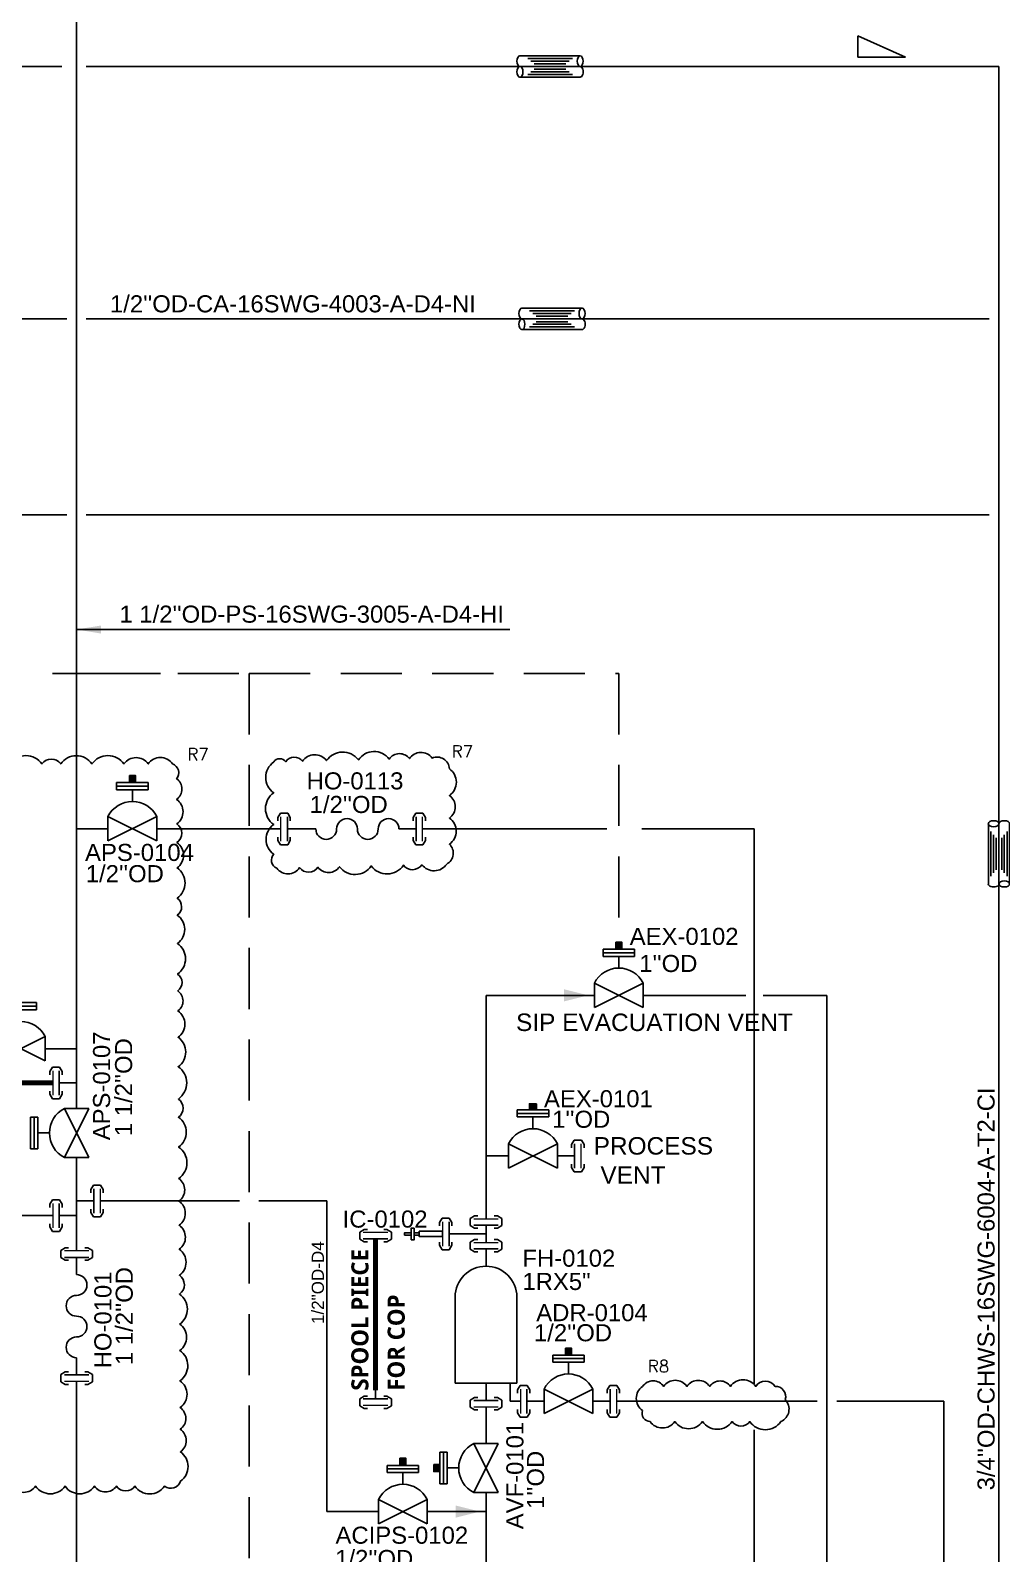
# Model space of a CAD drawing. Header units: millimetres. Extents: x -6754 to 5895, y -4820 to 1016.
# Drawn here: x -3425.5 to -3226.6, y -1590.4 to -1278.4 of the extents above; entities that cross this region are included whole.
import ezdxf

# ---------------------------------------------------------------- set-up
doc = ezdxf.new("R2010")
doc.units = ezdxf.units.MM
doc.linetypes.add('HIDDEN', pattern=[0.375, 0.25, -0.125])
doc.layers.get('0').update_dxf_attribs({"linetype": 'CONTINUOUS'})
for name, color, linetype in [('A---SIGLD-CONN-EL', 7, 'CONTINUOUS'), ('can_move', 7, 'CONTINUOUS'), ('P---PEQID------', 7, 'CONTINUOUS'), ('P---PEQID-TEXT-25-35', 2, 'CONTINUOUS'), ('P---PFLGD------', 7, 'CONTINUOUS'), ('P---PHOSD-TEXT-25-35', 2, 'CONTINUOUS'), ('P---PLINB-CA006', 7, 'CONTINUOUS'), ('P---PLINB-CA037', 7, 'CONTINUOUS'), ('P---PLINB-CHWS011', 7, 'CONTINUOUS'), ('P---PLINB-CIPS003', 7, 'CONTINUOUS'), ('P---PLINB-CIPS005', 7, 'CONTINUOUS'), ('P---PLINB-DRH002', 7, 'CONTINUOUS'), ('P---PLINB-DROD008', 7, 'CONTINUOUS'), ('P---PLINB-DROD016', 7, 'CONTINUOUS'), ('P---PLINB-EX008', 7, 'CONTINUOUS'), ('P---PLINB-EX011', 7, 'CONTINUOUS'), ('P---PLINB-N201', 7, 'CONTINUOUS'), ('P---PLINB-P234', 7, 'CONTINUOUS'), ('P---PLINB-P236', 7, 'CONTINUOUS'), ('P---PLINB-PS019', 7, 'CONTINUOUS'), ('P---PLINB-PS023', 7, 'CONTINUOUS'), ('P---PLIND-TEXT-25-35', 2, 'CONTINUOUS'), ('P---PVLSD-TEXT-18-25', 3, 'CONTINUOUS'), ('P---PVLSD-TEXT-25-35', 2, 'CONTINUOUS'), ('P---STRND------', 7, 'CONTINUOUS'), ('P---STRND-TEXT-25-35', 2, 'CONTINUOUS'), ('P---TANKB-V01', 7, 'CONTINUOUS'), ('VALVE', 6, 'CONTINUOUS')]:
    doc.layers.add(name, color=color, linetype=linetype)
doc.styles.add('ROMANS', font='romans.shx')
doc.styles.add('ROMANT', font='romant.shx')
doc.styles.get("Standard").update_dxf_attribs({"font": 'arial.ttf'})
doc.dimstyles.new('ISO-25', dxfattribs={"dimtxt": 2.5, "dimasz": 2.5, "dimexe": 1.25, "dimexo": 0.625, "dimtad": 1, "dimdec": 4, "dimdsep": 46, "dimlunit": 6, "dimtxsty": 'STANDARD', "dimcen": 2.5, "dimadec": 0, "dimazin": 0, "dimtfac": 1, "dimtdec": 4, "dimtmove": 0, "dimatfit": 3, "dimfxl": 1, "dimtolj": 1, "dimtzin": 0, "dimarcsym": 0})

# ---------------------------------------------------------------- blocks, each defined once
blk = doc.blocks.new('ADV')
at = {"color": 6}
blk.add_arc((1709.4, 811.99), 5.59, 26.5651, 153.4349, dxfattribs=at)
at = {"layer": 'VALVE'}
for p, q in [((1706.18, 821.46), (1712.63, 821.46)), ((1706.18, 821.46), (1706.18, 819.98)), ((1706.18, 820.72), (1712.63, 820.72)), ((1712.63, 821.46), (1712.63, 819.98)), ((1706.18, 819.98), (1712.63, 819.98)), ((1709.4, 817.58), (1709.4, 819.98)), ((1704.4, 814.49), (1704.4, 809.49)), ((1714.4, 814.49), (1704.4, 809.49)), ((1704.4, 814.49), (1714.4, 809.49)), ((1714.4, 814.49), (1714.4, 809.49))]:
    blk.add_line(p, q, dxfattribs=at)
blk = doc.blocks.new('phi_15863337230')
at = {"color": 0, "linetype": 'ByBlock'}
blk.add_blockref('ADV', (-1709.4, -811.99), dxfattribs=at)
at = {"flags": 1}
blk.add_attdef('PHI_CONNECTIONPOINT', (-5, 0), '', height=0.1, rotation=180, dxfattribs=at)
for tag, p in [('PHI_INSERTPOINT', (0, 0)), ('PHI_CONNECTIONPOINT', (5, 0))]:
    blk.add_attdef(tag, p, '', height=0.1, dxfattribs=at)
for tag, p in [('PRJ_TAG_B', (-8.12, -5.93)), ('DNCALC', (-3.96, -9.44))]:
    blk.add_attdef(tag, p, '', height=2.5)
blk = doc.blocks.new('rgyjryjyfrjfhjgfgj')
at = {"color": 0, "linetype": 'ByBlock'}
for p, q in [((716.48, 396.87), (717.39, 397.41)), ((717.39, 397.41), (718.05, 397.41)), ((722.07, 397.41), (721.4, 397.41)), ((722.97, 396.87), (722.07, 397.41)), ((722.97, 395.42), (722.97, 396.87)), ((716.48, 395.42), (717.39, 394.88)), ((717.39, 394.88), (718.05, 394.88)), ((722.07, 394.88), (721.4, 394.88)), ((722.97, 395.42), (722.07, 394.88))]:
    blk.add_line(p, q, dxfattribs=at)
at = {"color": 6, "linetype": 'ByBlock'}
blk.add_line((719.73, 391.95), (719.73, 395.48), dxfattribs=at)
at = {"color": 1, "linetype": 'ByBlock', "lineweight": 15}
blk.add_lwpolyline([(717.23, 396.8), (722.23, 396.8)], dxfattribs=at)
at = {"color": 6, "linetype": 'ByBlock'}
blk.add_lwpolyline([(717.23, 395.48), (722.23, 395.48)], dxfattribs=at)
blk = doc.blocks.new('phi_158624437617')
at = {"color": 0, "linetype": 'ByBlock'}
blk.add_line((-3.24, 3.47), (-3.24, 4.92), dxfattribs=at)
blk.add_blockref('rgyjryjyfrjfhjgfgj', (-719.73, -391.95), dxfattribs=at)
at = {"flags": 1}
for p, rotation in [((0, 4.85), 90), ((0, 0), 270)]:
    blk.add_attdef('PHI_CONNECTIONPOINT', p, '', height=0.1, rotation=rotation, dxfattribs=at)
blk = doc.blocks.new('hhg')
at = {"color": 6}
for centre, start, end in [((385.22, 231.26), 0, 180), ((390.54, 231.26), 180, 0), ((395.86, 231.26), 0, 180), ((401.18, 231.26), 180, 0)]:
    blk.add_arc(centre, 2.66, start, end, dxfattribs=at)
blk = doc.blocks.new('phi_158624461021')
at = {"color": 0, "linetype": 'ByBlock', "xscale": 0.8, "yscale": 0.8, "zscale": 0.8}
blk.add_blockref('hhg', (-306.05, -185.01), dxfattribs=at)
for tag, p, height in [('CODE', (2.57, 8.01), 3.5), ('DN', (4.94, 3.52), 3.5), ('DNCALC', (4.94, 3.52), 2)]:
    blk.add_attdef(tag, p, '', height=height)
at = {"flags": 1}
blk.add_attdef('PHI_CONNECTIONPOINT', (0, 0), '', height=0.08, rotation=180, dxfattribs=at)
blk.add_attdef('PHI_CONNECTIONPOINT', (17.03, 0), '', height=0.08, dxfattribs=at)
blk = doc.blocks.new('phi_158253411749')
at = {"color": 0, "linetype": 'ByBlock'}
for p, q in [((-5.27, 0), (-5.27, 14.69)), ((5.27, 14.69), (5.27, 0)), ((5.27, 0), (-5.27, 0))]:
    blk.add_line(p, q, dxfattribs=at)
blk.add_arc((0, 14.69), 5.27, 0, 180, dxfattribs=at)
at = {"flags": 1}
for p, rotation in [((0, 19.96), 90), ((0, 0), 270), ((3.7, 0), 270)]:
    blk.add_attdef('PHI_CONNECTIONPOINT', p, '', height=0.1, rotation=rotation, dxfattribs=at)
for tag, p in [('CODE', (10.48, 12.92)), ('SIZE1_PRAJ', (9.13, 8.87)), ('USER1', (11.27, 4.28))]:
    blk.add_attdef(tag, p, '', height=3.5)
blk = doc.blocks.new('phi_15825218758')
at = {"color": 0, "linetype": 'ByBlock'}
blk.add_line((-3.24, 3.47), (-3.24, 4.92), dxfattribs=at)
blk.add_blockref('rgyjryjyfrjfhjgfgj', (-719.73, -391.95), dxfattribs=at)
at = {"flags": 1}
for p, rotation in [((0, 4.85), 90), ((0, 0), 270)]:
    blk.add_attdef('PHI_CONNECTIONPOINT', p, '', height=0.1, rotation=rotation, dxfattribs=at)
blk = doc.blocks.new('icc')
at = {"color": 0, "linetype": 'ByBlock'}
for points in [[(253.08, 350.51), (257.85, 350.51), (257.85, 349.41), (253.08, 349.41)], [(258.86, 350.2), (257.85, 350.2), (257.85, 349.71), (258.86, 349.71)], [(258.86, 351.15), (259.47, 351.15), (259.47, 348.77), (258.86, 348.77)], [(259.47, 350.2), (260.84, 350.2), (260.84, 349.71), (259.47, 349.71)]]:
    blk.add_lwpolyline(points, close=True, dxfattribs=at)
blk = doc.blocks.new('phi_15578922970')
at = {"color": 0, "linetype": 'ByBlock'}
blk.add_blockref('icc', (-253.08, -349.96), dxfattribs=at)
at = {"ltscale": 10, "flags": 1}
blk.add_attdef('PHI_CONNECTIONPOINT', (0, 0), '', height=0.1, rotation=180, dxfattribs=at)
blk = doc.blocks.new('phi_15863337301')
at = {"color": 0, "linetype": 'ByBlock'}
blk.add_blockref('ADV', (-1709.4, -811.99), dxfattribs=at)
at = {"flags": 1}
blk.add_attdef('PHI_CONNECTIONPOINT', (-5, 0), '', height=0.1, rotation=180, dxfattribs=at)
for tag, p in [('PHI_INSERTPOINT', (0, 0)), ('PHI_CONNECTIONPOINT', (5, 0))]:
    blk.add_attdef(tag, p, '', height=0.1, dxfattribs=at)
for tag, p in [('PRJ_TAG_B', (-8.12, -5.93)), ('DNCALC', (-3.96, -9.44))]:
    blk.add_attdef(tag, p, '', height=2.5)
blk = doc.blocks.new('phi_16765199690')
at = {"color": 0, "linetype": 'ByBlock'}
blk.add_blockref('ADV', (-1709.4, -811.99), dxfattribs=at)
at = {"flags": 1}
blk.add_attdef('PHI_CONNECTIONPOINT', (-5, 0), '', height=0.1, rotation=180, dxfattribs=at)
for tag, p in [('PHI_INSERTPOINT', (0, 0)), ('PHI_CONNECTIONPOINT', (5, 0))]:
    blk.add_attdef(tag, p, '', height=0.1, dxfattribs=at)
at = {"color": 7}
for tag, p in [('PRJ_TAG_B', (-12.54, -6.47)), ('DNCALC', (-8.39, -11.88))]:
    blk.add_attdef(tag, p, '', height=3.5, dxfattribs=at)
blk = doc.blocks.new('A$C66D9105F')
at = {"color": 5}
for p, q in [((0, 0), (0, 4.35)), ((9.77, 0), (0, 4.35)), ((0, 0), (9.77, 0))]:
    blk.add_line(p, q, dxfattribs=at)
blk = doc.blocks.new('ddbh')
at = {"color": 0, "linetype": 'Continuous'}
for p, q in [((102.1, 115.7), (146.6, 115.7)), ((146.6, 100), (102.1, 100))]:
    blk.add_line(p, q, dxfattribs=at)
at = {"color": 5, "linetype": 'Continuous'}
for p, q in [((107.8, 113.8), (140.9, 113.8)), ((107.8, 101.9), (140.9, 101.9)), ((110.2, 111.8), (138.5, 111.8)), ((110.2, 103.9), (138.5, 103.9)), ((112.6, 109.9), (136.1, 109.9)), ((112.6, 105.8), (136.1, 105.8))]:
    blk.add_line(p, q, dxfattribs=at)
at = {"color": 0, "linetype": 'Continuous'}
for centre, start_param, end_param in [((102.1, 111.8), 0, 3.141593), ((146.6, 103.9), 3.141593, 6.283185)]:
    blk.add_ellipse(centre, major_axis=(0, 3.93), ratio=0.568604, start_param=start_param, end_param=end_param, dxfattribs=at)
at = {"color": 0, "linetype": 'Continuous', "extrusion": (0, 0, -1)}
for centre, major_axis in [((146.6, 111.8), (0, 3.93)), ((102.1, 103.9), (0, -3.93))]:
    blk.add_ellipse(centre, major_axis=major_axis, ratio=0.568604, dxfattribs=at)
blk = doc.blocks.new('phi_16781899102')
at = {"color": 0, "linetype": 'ByBlock', "xscale": 0.395994, "yscale": 0.395994, "zscale": 0.395994}
blk.add_blockref('ddbh', (-40.44, -42.71), dxfattribs=at)
at = {"flags": 1}
for p, rotation in [((0, 0), 180), ((17.62, 0), 90)]:
    blk.add_attdef('PHI_INSERTPOINT', p, '', height=0.1, rotation=rotation, dxfattribs=at)
blk = doc.blocks.new('gbng')
at = {"color": 0, "linetype": 'Continuous'}
for p, q in [((102.1, 150.2), (146.6, 150.2)), ((146.6, 134.5), (102.1, 134.5))]:
    blk.add_line(p, q, dxfattribs=at)
at = {"color": 1, "linetype": 'Continuous'}
for p, q in [((107.8, 148.3), (140.9, 148.3)), ((107.8, 136.4), (140.9, 136.4)), ((110.2, 146.3), (138.5, 146.3)), ((110.2, 138.4), (138.5, 138.4)), ((112.6, 144.4), (136.1, 144.4)), ((112.6, 140.3), (136.1, 140.3))]:
    blk.add_line(p, q, dxfattribs=at)
at = {"color": 0, "linetype": 'Continuous'}
for centre, start_param, end_param in [((102.1, 146.3), 0, 3.141593), ((146.6, 138.4), 3.141593, 6.283185)]:
    blk.add_ellipse(centre, major_axis=(0, 3.93), ratio=0.568604, start_param=start_param, end_param=end_param, dxfattribs=at)
at = {"color": 0, "linetype": 'Continuous', "extrusion": (0, 0, -1)}
for centre, major_axis in [((146.6, 146.3), (0, 3.93)), ((102.1, 138.4), (0, -3.93))]:
    blk.add_ellipse(centre, major_axis=major_axis, ratio=0.568604, dxfattribs=at)
blk = doc.blocks.new('phi_16781898880')
at = {"color": 0, "linetype": 'ByBlock', "xscale": 0.395994, "yscale": 0.395994, "zscale": 0.395994}
blk.add_blockref('gbng', (-40.44, -56.37), dxfattribs=at)
at = {"flags": 1}
for p, rotation in [((0, 0), 180), ((17.62, 0), 90)]:
    blk.add_attdef('PHI_INSERTPOINT', p, '', height=0.1, rotation=rotation, dxfattribs=at)

msp = doc.modelspace()

# ---------------------------------------------------------------- hatches: boundary and pattern name
h = msp.add_hatch(color=1)
h.dxf.hatch_style = 1
h.paths.add_polyline_path([(-3404, -1432.46), (-3404, -1431.01), (-3405.24, -1431.01), (-3405.24, -1432.46)])
h = msp.add_hatch(color=1)
h.dxf.hatch_style = 1
h.paths.add_polyline_path([(-3304.39, -1466.6), (-3304.39, -1465.15), (-3305.63, -1465.15), (-3305.63, -1466.6)])
h = msp.add_hatch(color=1)
h.dxf.hatch_style = 1
h.paths.add_polyline_path([(-3323.32, -1499.52), (-3321.87, -1499.52), (-3321.87, -1498.28), (-3323.32, -1498.28)])
h = msp.add_hatch(color=1)
h.dxf.hatch_style = 1
h.paths.add_polyline_path([(-3314.7, -1549.77), (-3314.7, -1548.33), (-3315.94, -1548.33), (-3315.94, -1549.77)])
h = msp.add_hatch(color=1)
h.dxf.hatch_style = 1
h.paths.add_polyline_path([(-3348.61, -1572.38), (-3348.61, -1570.93), (-3349.85, -1570.93), (-3349.85, -1572.38)])
h = msp.add_hatch(color=1)
h.dxf.hatch_style = 1
h.paths.add_polyline_path([(-3341.66, -1573.64), (-3341.66, -1572.19), (-3342.9, -1572.19), (-3342.9, -1573.64)])

# ---------------------------------------------------------------- linework, layer by layer
at = {"color": 6}
msp.add_line((-3336.25, -1524.95), (-3332.2, -1524.95), dxfattribs=at)
for p, q in [((-3327.26, -1555.52), (-3327.26, -1559.24)), ((-3327.26, -1559.24), (-3325.18, -1559.24)), ((-3332.2, -1567.91), (-3332.2, -1560.37)), ((-3332.2, -1613.08), (-3332.2, -1577.91))]:
    msp.add_line(p, q)
at = {"color": 1}
msp.add_lwpolyline([(-3429.37, -1576.63, 0.520567), (-3424.44, -1576.63, 0.520567), (-3418.42, -1576.63, 0.520567), (-3412.4, -1576.63, 0.520567), (-3407.89, -1576.63, 0.520567), (-3404.12, -1576.63, 0.520567), (-3398.03, -1576.63, 0.520567), (-3394.76, -1575.6, 0.520567), (-3394.79, -1569.61, 0.520567), (-3394.82, -1564.96, 0.520567), (-3394.84, -1560.53, 0.520567), (-3394.88, -1555.04, 0.520567), (-3394.91, -1548.81, 0.520567), (-3394.94, -1543.42, 0.520567), (-3394.98, -1537.29, 0.520567), (-3395, -1533.43, 0.520567), (-3395.03, -1528.09, 0.520567), (-3395.06, -1523.18, 0.520567), (-3395.09, -1518.22, 0.520567), (-3395.12, -1513.61, 0.520567), (-3395.15, -1507.15, 0.520567), (-3395.19, -1501.05, 0.520567), (-3395.21, -1497.32, 0.520567), (-3395.25, -1490.7, 0.520567), (-3395.28, -1484.67, 0.520567), (-3395.31, -1479.25, 0.520567), (-3395.34, -1475.15, 0.520567), (-3395.36, -1471.71, 0.520567), (-3395.39, -1465.44, 0.520567), (-3395.43, -1459.66, 0.520567), (-3395.45, -1456.19, 0.520567), (-3395.48, -1449.95, 0.520567), (-3395.51, -1444.78, 0.520567), (-3395.54, -1440.94, 0.520567), (-3395.57, -1435.92, 0.520567), (-3395.59, -1431.68, 0.520567), (-3396.39, -1428.65, 0.520567), (-3401.39, -1428.65, 0.520567), (-3406.35, -1428.65, 0.520567), (-3412.92, -1428.65, 0.520567), (-3419.31, -1428.65, 0.520567), (-3423.15, -1428.65, 0.520567), (-3429.68, -1428.65, 0.520567)], format="xyb", dxfattribs=at)
for points in [[(-3375.68, -1428.26, 0.520567), (-3375.68, -1434.57, 0.520567), (-3375.68, -1441.08, 0.520567), (-3375.68, -1447.15, 0.520567), (-3375.06, -1450.03, 0.520567), (-3370.39, -1449.91, 0.520567), (-3366.62, -1449.82, 0.520567), (-3362.2, -1449.71, 0.520567), (-3355.72, -1449.55, 0.520567), (-3349.11, -1449.39, 0.520567), (-3345.33, -1449.3, 0.520567), (-3340.25, -1449.17, 0.520567), (-3339.7, -1445.11, 0.520567), (-3339.7, -1439.74, 0.520567), (-3339.7, -1435.14, 0.520567), (-3339.7, -1429.65, 0.520567), (-3343.23, -1427.46, 0.520567), (-3347.89, -1427.58, 0.520567), (-3352.03, -1427.68, 0.520567), (-3358.34, -1427.83, 0.520567), (-3364.85, -1427.99, 0.520567), (-3369.81, -1428.12, 0.520567), (-3373.22, -1428.2, 0.520567)], [(-3300.13, -1556.18, 0.520567), (-3300.13, -1561.14, 0.520567), (-3298.59, -1563.4, 0.520567), (-3293.54, -1563.4, 0.520567), (-3287.87, -1563.4, 0.520567), (-3281.79, -1563.4, 0.520567), (-3278.18, -1563.4, 0.520567), (-3271.81, -1563.4, 0.520567), (-3270.92, -1558.91, 0.520567), (-3273.01, -1556.18, 0.520567), (-3276.97, -1556.18, 0.520567), (-3282.13, -1556.18, 0.520567), (-3286.39, -1556.18, 0.520567), (-3291.06, -1556.18, 0.520567), (-3295.82, -1556.18, 0.520567)]]:
    msp.add_lwpolyline(points, format="xyb", close=True, dxfattribs=at)
for points in [[(-3405.24, -1431.01), (-3404, -1431.01), (-3404, -1432.46), (-3405.24, -1432.46)], [(-3305.63, -1465.15), (-3304.39, -1465.15), (-3304.39, -1466.6), (-3305.63, -1466.6)], [(-3321.87, -1498.28), (-3321.87, -1499.52), (-3323.32, -1499.52), (-3323.32, -1498.28)], [(-3315.94, -1548.33), (-3314.7, -1548.33), (-3314.7, -1549.77), (-3315.94, -1549.77)], [(-3349.85, -1570.93), (-3348.61, -1570.93), (-3348.61, -1572.38), (-3349.85, -1572.38)], [(-3342.9, -1572.19), (-3341.66, -1572.19), (-3341.66, -1573.64), (-3342.9, -1573.64)]]:
    msp.add_lwpolyline(points, close=True, dxfattribs=at)
at = {"linetype": 'HIDDEN', "ltscale": 50, "const_width": 1}
msp.add_lwpolyline([(-3354.83, -1525.97), (-3354.83, -1557.01)], dxfattribs=at)
at = {"layer": 'A---SIGLD-CONN-EL', "color": 7, "linetype": 'HIDDEN', "ltscale": 50}
for points in [[(-3496.02, -1410.12), (-3398.86, -1410.12)], [(-3414.06, -1410.12), (-3380.7, -1410.12)], [(-3380.7, -1410.12), (-3380.7, -1623.94)], [(-3380.7, -1410.12), (-3305.01, -1410.12)], [(-3305.01, -1410.12), (-3305.01, -1466.6)]]:
    msp.add_lwpolyline(points, dxfattribs=at)
at = {"layer": 'can_move', "linetype": 'HIDDEN', "ltscale": 50, "const_width": 1}
msp.add_lwpolyline([(-3420.91, -1494.01), (-3550.6, -1494.01), (-3550.6, -1671.29)], dxfattribs=at)
at = {"layer": 'P---PLINB-CA006', "color": 152, "linetype": 'Continuous', "ltscale": 0.1}
for points in [[(-3509.66, -1377.6), (-3418.06, -1377.6)], [(-3414.06, -1377.6), (-3229.15, -1377.6)]]:
    msp.add_lwpolyline(points, dxfattribs=at)
at = {"layer": 'P---PLINB-CA037', "color": 152, "linetype": 'Continuous', "ltscale": 0.1}
for points in [[(-3483.72, -1337.45), (-3418.06, -1337.45)], [(-3414.06, -1337.45), (-3229.15, -1337.45)]]:
    msp.add_lwpolyline(points, dxfattribs=at)
at = {"layer": 'P---PLINB-CHWS011', "color": 5, "linetype": 'Continuous', "ltscale": 0.1}
for points in [[(-3582.17, -1285.76), (-3419.09, -1285.76)], [(-3414.06, -1285.76), (-3227.15, -1285.76)], [(-3227.15, -1285.76), (-3227.15, -1764.44)]]:
    msp.add_lwpolyline(points, dxfattribs=at)
at = {"layer": 'P---PLINB-CIPS003', "color": 62, "linetype": 'Continuous', "ltscale": 0.1}
msp.add_lwpolyline([(-3420.91, -1521.19), (-3428.58, -1521.19)], dxfattribs=at)
at = {"layer": 'P---PLINB-CIPS005', "color": 62, "linetype": 'Continuous', "ltscale": 0.1}
for points in [[(-3411.2, -1518.19), (-3382.7, -1518.19)], [(-3378.7, -1518.19), (-3364.78, -1518.19)], [(-3364.78, -1518.19), (-3364.78, -1562.05)], [(-3364.78, -1557.43), (-3364.78, -1581.84)], [(-3364.78, -1581.84), (-3354.23, -1581.84)], [(-3344.23, -1581.84), (-3332.2, -1581.84)]]:
    msp.add_lwpolyline(points, dxfattribs=at)
at = {"layer": 'P---PLINB-CIPS005', "color": 62, "linetype": 'ByBlock'}
msp.add_solid([(-3333.45, -1581.84), (-3338.45, -1583.09), (-3338.45, -1580.59)], dxfattribs=at)
at = {"layer": 'P---PLINB-DRH002', "color": 7, "linetype": 'Continuous', "ltscale": 0.1}
for points in [[(-3343.33, -1441.98), (-3345.18, -1441.98)], [(-3343.33, -1441.98), (-3343.19, -1441.98)], [(-3279.45, -1559.24), (-3305.47, -1559.24)], [(-3281.3, -1559.24), (-3264.37, -1559.24)], [(-3279.45, -1559.24), (-3279.31, -1559.24)], [(-3260.37, -1559.24), (-3238.43, -1559.24)], [(-3238.43, -1559.24), (-3238.43, -1896.55)]]:
    msp.add_lwpolyline(points, dxfattribs=at)
at = {"layer": 'P---PLINB-DROD016', "color": 7, "linetype": 'Continuous', "ltscale": 0.1}
for points in [[(-3369.35, -1441.98), (-3367.06, -1441.98)], [(-3320.63, -1559.24), (-3320.32, -1559.24)]]:
    msp.add_lwpolyline(points, dxfattribs=at)
at = {"layer": 'P---PLINB-EX008', "color": 232, "linetype": 'Continuous', "ltscale": 0.1}
for points in [[(-3332.2, -1508.98), (-3332.2, -1508.4)], [(-3332.2, -1521.86), (-3332.2, -1508.98)]]:
    msp.add_lwpolyline(points, dxfattribs=at)
at = {"layer": 'P---PLINB-EX011', "color": 232, "linetype": 'Continuous', "ltscale": 0.1}
for points in [[(-3332.2, -1497.6), (-3332.2, -1476.07)], [(-3332.2, -1476.07), (-3310.01, -1476.07)], [(-3300.01, -1476.07), (-3278.97, -1476.07)], [(-3275.45, -1476.07), (-3262.37, -1476.07)], [(-3262.37, -1476.07), (-3262.37, -1959.96)], [(-3332.2, -1497.6), (-3332.2, -1508.4)]]:
    msp.add_lwpolyline(points, dxfattribs=at)
at = {"layer": 'P---PLINB-EX011', "color": 232, "linetype": 'ByBlock'}
msp.add_solid([(-3311.26, -1476.07), (-3316.26, -1477.32), (-3316.26, -1474.82)], dxfattribs=at)
at = {"layer": 'P---PLINB-P234', "color": 62, "linetype": 'Continuous', "ltscale": 0.1}
msp.add_lwpolyline([(-3416.06, -1487.02), (-3422.49, -1487.02)], dxfattribs=at)
at = {"layer": 'P---PLINB-P236', "color": 232, "linetype": 'Continuous', "ltscale": 0.1}
msp.add_lwpolyline([(-3332.2, -1508.98), (-3327.59, -1508.98)], dxfattribs=at)
at = {"layer": 'P---PLINB-PS019', "color": 32, "linetype": 'Continuous', "ltscale": 0.1}
for points in [[(-3416.06, -1224.92), (-3416.06, -1494.01)], [(-3416.06, -1494.01), (-3416.06, -1499.27)], [(-3416.06, -1499.01), (-3416.06, -1499.02)], [(-3416.06, -1504.22), (-3416.06, -1504.32)], [(-3416.06, -1509.27), (-3416.06, -1518.19)], [(-3416.06, -1514.34), (-3416.06, -1528.43)], [(-3416.06, -1552.07), (-3416.06, -1553.84)], [(-3416.06, -1555.16), (-3416.06, -1609.98)]]:
    msp.add_lwpolyline(points, dxfattribs=at)
at = {"layer": 'P---PLINB-PS023', "color": 32, "linetype": 'Continuous', "ltscale": 0.1}
for points in [[(-3409.62, -1441.93), (-3416.06, -1441.93)], [(-3399.62, -1441.93), (-3374.2, -1441.93)], [(-3350.03, -1441.93), (-3346.5, -1441.93)], [(-3345.18, -1441.93), (-3307.45, -1441.93)], [(-3300.29, -1441.93), (-3277.31, -1441.93)], [(-3277.31, -1441.93), (-3277.31, -1555.64)], [(-3277.31, -1565.08), (-3277.31, -1749.45)]]:
    msp.add_lwpolyline(points, dxfattribs=at)

# ---------------------------------------------------------------- block references
msp.add_blockref('A$C66D9105F', (-3256.07, -1283.83))
at = {"layer": 'P---PEQID------', "xscale": 0.7, "yscale": 0.7, "zscale": 0.7}
for name, p, rotation in [('phi_16781899102', (-3312.92, -1285.76), 180), ('phi_16781898880', (-3312.53, -1337.48), 180), ('phi_16781899102', (-3227.15, -1453.24), 90)]:
    msp.add_blockref(name, p, dxfattribs=dict(at, rotation=rotation))
at = {"layer": 'P---PEQID------', "xscale": -1}
msp.add_blockref('phi_15578922970', (-3341.11, -1524.95), dxfattribs=at)
at = {"layer": 'P---PFLGD------', "xscale": -1}
for p, rotation in [((-3336.25, -1524.95), 90), ((-3332.2, -1555.52), 180)]:
    msp.add_blockref('phi_15825218758', p, dxfattribs=dict(at, rotation=rotation))
at = {"layer": 'P---PLINB-DROD008'}
ref = msp.add_blockref('phi_158624461021', (-3350.03, -1441.98), dxfattribs=dict(at, xscale=-1))
ref.add_attrib('DN', "1/2''OD", (-3368.32, -1438.71), dxfattribs={"layer": 'P---PHOSD-TEXT-25-35', "color": 7, "height": 3.5})
ref.add_attrib('CODE', 'HO-0113', (-3368.95, -1433.88), dxfattribs={"layer": 'P---PHOSD-TEXT-25-35', "color": 7, "height": 3.5})
at = {"layer": 'P---PLINB-DROD008', "rotation": 90.00000000000001}
msp.add_blockref('phi_158624437617', (-3369.35, -1441.98), dxfattribs=at)
at = {"layer": 'P---PLINB-DROD008', "xscale": -1, "rotation": 270}
msp.add_blockref('phi_158624437617', (-3350.03, -1441.98), dxfattribs=at)
at = {"layer": 'P---PLINB-DROD016', "xscale": -1, "rotation": 90}
msp.add_blockref('phi_15825218758', (-3320.32, -1559.24), dxfattribs=at)
at = {"layer": 'P---PLINB-DROD016', "rotation": 270}
msp.add_blockref('phi_15825218758', (-3310.32, -1559.24), dxfattribs=at)
at = {"layer": 'P---PLINB-N201'}
for p in [(-3332.2, -1526.71), (-3332.2, -1531.57)]:
    msp.add_blockref('phi_15825218758', p, dxfattribs=at)
at = {"layer": 'P---PLINB-N201', "xscale": -1}
msp.add_blockref('phi_15825218758', (-3354.83, -1529.5), dxfattribs=at)
at = {"layer": 'P---PLINB-N201', "rotation": 180}
msp.add_blockref('phi_15825218758', (-3354.83, -1555.24), dxfattribs=at)
at = {"layer": 'P---PLINB-P236', "xscale": -1, "rotation": 270}
msp.add_blockref('phi_158624437617', (-3317.59, -1508.98), dxfattribs=at)
at = {"layer": 'P---PLINB-PS019', "xscale": -1, "rotation": 90}
for p in [(-3416.06, -1494.01), (-3416.06, -1521.19)]:
    msp.add_blockref('phi_15825218758', p, dxfattribs=at)
at = {"layer": 'P---PLINB-PS019'}
for name, p, rotation in [('phi_15825218758', (-3416.06, -1518.19), 270), ('phi_158624437617', (-3416.06, -1550.31), 180)]:
    msp.add_blockref(name, p, dxfattribs=dict(at, rotation=rotation))
at = {"layer": 'P---PLINB-PS019', "xscale": -1}
msp.add_blockref('phi_158624437617', (-3416.06, -1533.28), dxfattribs=at)
at = {"layer": 'P---PLINB-PS019'}
ref = msp.add_blockref('phi_158624461021', (-3416.06, -1550.31), dxfattribs=dict(at, rotation=90))
ref.add_attrib('DN', "1 1/2''OD", (-3404.55, -1551.81), dxfattribs={"layer": 'P---PHOSD-TEXT-25-35', "color": 7, "height": 3.5, "rotation": 90})
ref.add_attrib('CODE', 'HO-0101', (-3408.92, -1552.49), dxfattribs={"layer": 'P---PHOSD-TEXT-25-35', "color": 7, "height": 3.5, "rotation": 90})
at = {"layer": 'P---STRND------'}
ref = msp.add_blockref('phi_158253411749', (-3332.2, -1555.52), dxfattribs=dict(at, xscale=1.2, yscale=1.2, zscale=1.2))
ref.add_attrib('USER1', '1RX5"', (-3324.75, -1536.44), dxfattribs={"layer": 'P---STRND-TEXT-25-35', "color": 7, "height": 3.5})
ref.add_attrib('CODE', 'FH-0102', (-3324.75, -1531.67), dxfattribs={"layer": 'P---STRND-TEXT-25-35', "color": 7, "height": 3.5})
at = {"layer": 'P---TANKB-V01', "extrusion": (1.22465e-16, -2.44929e-16, -1)}
ref = msp.add_blockref('phi_15863337230', (3404.62, -1441.93), dxfattribs=at)
ref.add_attrib('DNCALC', "1/2''OD", (-3414.17, -1452.89), dxfattribs={"layer": 'P---PVLSD-TEXT-18-25', "color": 7, "height": 3.5})
ref.add_attrib('PRJ_TAG_B', 'APS-0104', (-3414.32, -1448.54), dxfattribs={"layer": 'P---PVLSD-TEXT-18-25', "color": 7, "height": 3.5})
at = {"layer": 'P---TANKB-V01'}
ref = msp.add_blockref('phi_15863337301', (-3305.01, -1476.07), dxfattribs=dict(at, zscale=-1))
ref.add_attrib('DNCALC', "1''OD", (-3300.82, -1471.29), dxfattribs={"layer": 'P---PVLSD-TEXT-18-25', "color": 7, "height": 3.5})
ref.add_attrib('PRJ_TAG_B', 'AEX-0102', (-3302.77, -1465.74), dxfattribs={"layer": 'P---PVLSD-TEXT-18-25', "color": 7, "height": 3.5})
at = {"layer": 'P---TANKB-V01', "extrusion": (0, -4.93038e-32, -1)}
ref = msp.add_blockref('phi_15863337230', (3427.49, -1487.02), dxfattribs=dict(at, zscale=-1))
ref.add_attrib('DNCALC', "1''OD", (-3448.76, -1484.52), dxfattribs={"layer": 'P---PVLSD-TEXT-18-25', "color": 7, "height": 3.5})
ref.add_attrib('PRJ_TAG_B', 'ACIPS-0101', (-3459.9, -1480.42), dxfattribs={"layer": 'P---PVLSD-TEXT-18-25', "color": 7, "height": 3.5})
at = {"layer": 'P---TANKB-V01', "extrusion": (-4.68864e-32, 1.22465e-16, -1)}
ref = msp.add_blockref('phi_16765199690', (3416.03, -1504.27), dxfattribs=dict(at, rotation=270))
ref.add_attrib('DNCALC', "1 1/2''OD", (-3404.68, -1504.92), dxfattribs={"layer": 'P---PVLSD-TEXT-25-35', "color": 7, "height": 3.5, "rotation": 90})
ref.add_attrib('PRJ_TAG_B', 'APS-0107', (-3409.19, -1505.77), dxfattribs={"layer": 'P---PVLSD-TEXT-25-35', "color": 7, "height": 3.5, "rotation": 90})
at = {"layer": 'P---TANKB-V01'}
ref = msp.add_blockref('phi_15863337301', (-3322.59, -1508.98), dxfattribs=dict(at, zscale=-1))
ref.add_attrib('DNCALC', "1''OD", (-3318.67, -1503.21), dxfattribs={"layer": 'P---PVLSD-TEXT-18-25', "color": 7, "height": 3.5})
ref.add_attrib('PRJ_TAG_B', 'AEX-0101', (-3320.33, -1499), dxfattribs={"layer": 'P---PVLSD-TEXT-18-25', "color": 7, "height": 3.5})
at = {"layer": 'P---TANKB-V01', "extrusion": (2.46519e-32, -2.44929e-16, -1)}
ref = msp.add_blockref('phi_15863337301', (3315.32, -1559.24), dxfattribs=dict(at, xscale=-1, zscale=-1))
ref.add_attrib('DNCALC', "1/2''OD", (-3322.38, -1546.95), dxfattribs={"layer": 'P---PVLSD-TEXT-18-25', "color": 7, "height": 3.5})
ref.add_attrib('PRJ_TAG_B', 'ADR-0104', (-3321.91, -1542.83), dxfattribs={"layer": 'P---PVLSD-TEXT-18-25', "color": 7, "height": 3.5})
at = {"layer": 'P---TANKB-V01'}
ref = msp.add_blockref('phi_16765199690', (-3332.2, -1572.91), dxfattribs=dict(at, rotation=90.00000000000001))
ref.add_attrib('DNCALC', "1''OD", (-3320.32, -1581.3), dxfattribs={"layer": 'P---PVLSD-TEXT-25-35', "color": 7, "height": 3.5, "rotation": 90})
ref.add_attrib('PRJ_TAG_B', 'AVF-0101', (-3324.54, -1585.46), dxfattribs={"layer": 'P---PVLSD-TEXT-25-35', "color": 7, "height": 3.5, "rotation": 90})
ref = msp.add_blockref('phi_15863337301', (-3349.23, -1581.84), dxfattribs=dict(at, zscale=-1))
ref.add_attrib('DNCALC', "1/2''OD", (-3363.09, -1593.2), dxfattribs={"layer": 'P---PVLSD-TEXT-18-25', "color": 7, "height": 3.5})
ref.add_attrib('PRJ_TAG_B', 'ACIPS-0102', (-3363.03, -1588.43), dxfattribs={"layer": 'P---PVLSD-TEXT-18-25', "color": 7, "height": 3.5})

# ---------------------------------------------------------------- texts
at = {"lineweight": 13}
msp.add_text("1/2''OD-CA-16SWG-4003-A-D4-NI", height=3.5, dxfattribs=at).set_placement((-3409.22, -1336.14))
at = {"char_height": 2.5, "attachment_point": 1, "style": 'ROMANT'}
for s, insert in [('R7', (-3393.37, -1425.44)), ('R7', (-3339.22, -1424.85)), ('R8', (-3299.07, -1550.81))]:
    msp.add_mtext_dynamic_manual_height_columns(s, width=2.6741, gutter_width=12.5, heights=[-2.5], dxfattribs=dict(at, insert=insert))
at = {"color": 1, "width": 81.0267, "attachment_point": 1}
for s, insert, char_height in [('{\\C1;SIP EVACUATION VENT}', (-3326.05, -1479.8), 3.5805), ('PROCESS\\P VENT', (-3310.16, -1505.12), 3.581)]:
    msp.add_mtext(s, dxfattribs=dict(at, insert=insert, char_height=char_height))
at = {"insert": (-3367.9, -1543.42), "char_height": 2.5, "attachment_point": 1, "rotation": 90}
msp.add_mtext_dynamic_manual_height_columns('\\A1;1/2"OD-D4', width=58.7469, gutter_width=12.5, heights=[-2.59], dxfattribs=at)
at = {"char_height": 3.5, "attachment_point": 1, "rotation": 90, "style": 'ROMANS'}
for s, insert in [('{\\fSegoe UI Semibold|b0|i0|c0|p34;SPOOL PIECE}', (-3359.78, -1557.08)), ('{\\fSegoe UI Semibold|b0|i0|c0|p34;FOR COP}', (-3352.35, -1557.08))]:
    msp.add_mtext_dynamic_manual_height_columns(s, width=64.4856, gutter_width=0.5, heights=[-3.62], dxfattribs=dict(at, insert=insert))
at = {"layer": 'P---PEQID-TEXT-25-35', "color": 7}
msp.add_text('IC-0102', height=3.5, dxfattribs=at).set_placement((-3361.57, -1523.66))
at = {"layer": 'P---PLIND-TEXT-25-35', "color": 7}
msp.add_text("1 1/2''OD-PS-16SWG-3005-A-D4-HI", height=3.5, dxfattribs=at).set_placement((-3407.28, -1399.72))
msp.add_text("3/4''OD-CHWS-16SWG-6004-A-T2-CI", height=3.5, rotation=90, dxfattribs=at).set_placement((-3228.04, -1577.49))

# ---------------------------------------------------------------- leaders
at = {"lineweight": 13}
msp.add_leader([(-3416.06, -1401.12), (-3327.34, -1401.12)], dimstyle='ISO-25', override={"dimtxt": 3.5, "dimasz": 5, "dimexe": 1.4, "dimgap": 0.625, "dimtad": 0, "dimclrt": 2, "dimtix": 1}, dxfattribs=at)

doc.saveas('drawing.dxf')
